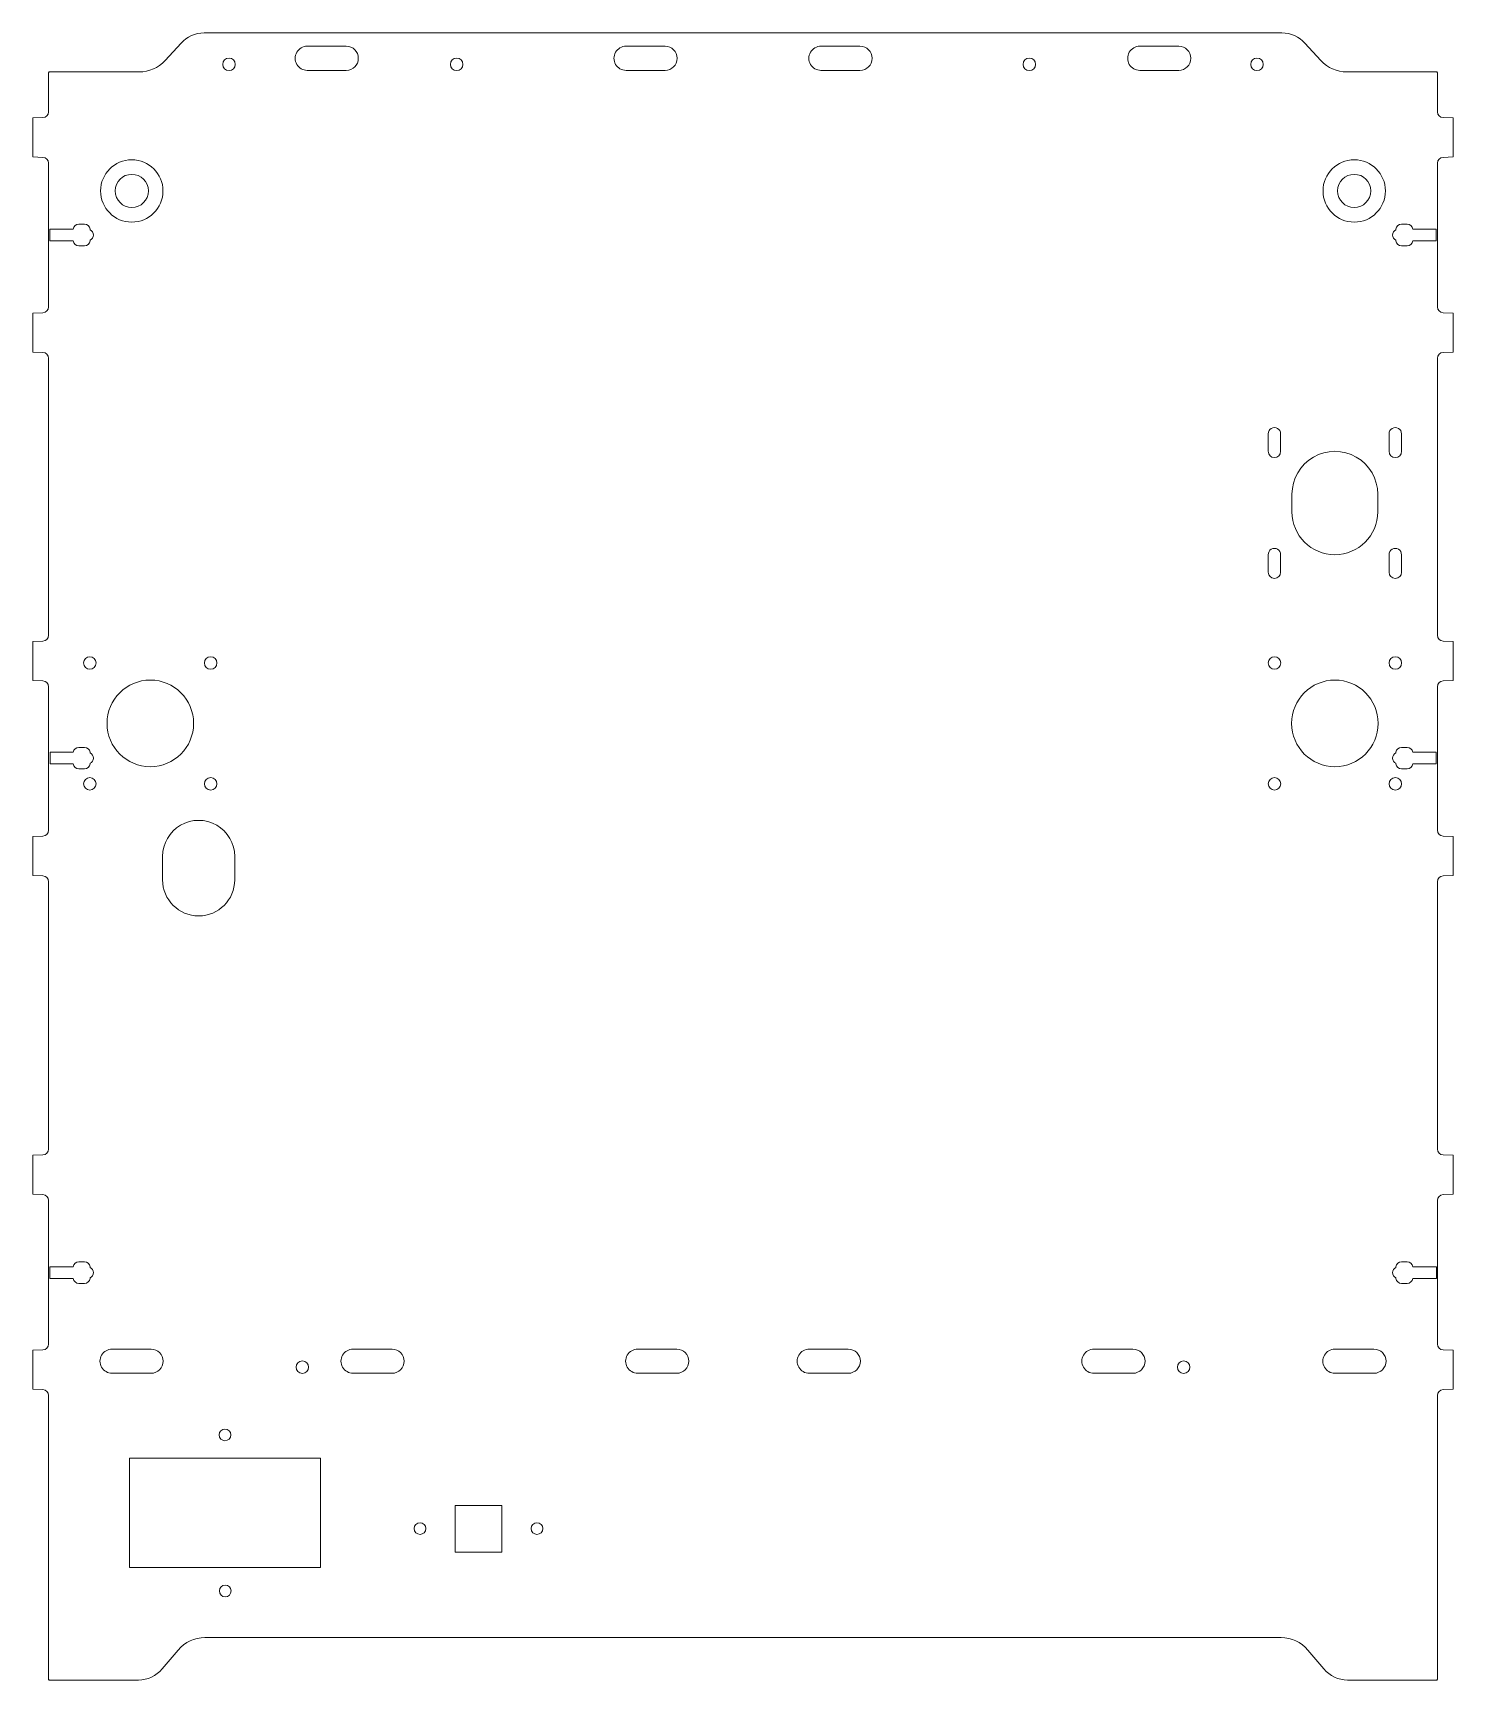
# Model space of a CAD drawing. Header units: millimetres. Extents: x -184 to 181, y -238 to 184.
import ezdxf

# ---------------------------------------------------------------- set-up
doc = ezdxf.new("R2010")
doc.units = ezdxf.units.MM
doc.header["$MEASUREMENT"] = 0
doc.layers.add('Capa 1', color=7, linetype='Continuous')

msp = doc.modelspace()

# ---------------------------------------------------------------- linework, layer by layer
at = {"layer": 'Capa 1', "color": 250, "lineweight": 20}
for centre in [(-134.376, -175.4083), (-84.355, -199.4129), (-54.3596, -199.4223), (-134.3012, -215.4083)]:
    msp.add_ellipse(centre, major_axis=(0, 1.5), ratio=1, dxfattribs=at)
at = {"layer": 'Capa 1', "lineweight": 15}
for points in [[(-139.7305, 183.9893), (-141.9751, 183.9893), (-144.1165, 183.0463), (-145.6319, 181.3905)], [(142.5799, 181.3905), (141.0645, 183.0463), (138.9231, 183.9893), (136.6785, 183.9893)], [(-149.7298, 176.913), (-149.7298, 176.913), (-145.6319, 181.3905), (-145.6319, 181.3905)], [(-103.2759, 180.5894), (-103.2759, 180.5894), (-113.2759, 180.5894), (-113.2759, 180.5894)], [(-21.5261, 180.5894), (-21.5261, 180.5894), (-31.5261, 180.5894), (-31.5261, 180.5894)], [(28.4739, 180.5894), (28.4739, 180.5894), (18.4739, 180.5894), (18.4739, 180.5894)], [(110.2239, 180.5894), (110.2239, 180.5894), (100.2239, 180.5894), (100.2239, 180.5894)], [(142.5799, 181.3905), (142.5799, 181.3905), (146.6778, 176.913), (146.6778, 176.913)], [(-179.4919, 173.9893), (-179.5796, 173.8373), (-179.6259, 173.6649), (-179.6259, 173.4894)], [(-179.6259, 173.4894), (-179.6259, 173.4894), (-179.6259, 163.7776), (-179.6259, 163.7776)], [(-179.4919, 173.9894), (-179.4919, 173.9894), (-156.369, 173.9894), (-156.369, 173.9894)], [(-156.369, 173.9894), (-153.8438, 173.9894), (-151.4347, 175.0502), (-149.7298, 176.913)], [(-113.2759, 174.3894), (-113.2759, 174.3894), (-103.2759, 174.3894), (-103.2759, 174.3894)], [(100.2239, 174.3894), (100.2239, 174.3894), (110.2239, 174.3894), (110.2239, 174.3894)], [(146.6778, 176.913), (148.3827, 175.0502), (150.7918, 173.9894), (153.317, 173.9894)], [(153.317, 173.9894), (153.317, 173.9894), (176.4399, 173.9894), (176.4399, 173.9894)], [(176.5739, 173.4894), (176.5739, 173.6649), (176.5276, 173.8373), (176.4399, 173.9893)], [(176.5739, 163.7776), (176.5739, 163.7776), (176.5739, 173.4894), (176.5739, 173.4894)], [(-183.6259, 162.1894), (-183.6259, 162.1894), (-181.0735, 162.2785), (-181.0735, 162.2785)], [(-183.6259, 162.1894), (-183.6259, 162.1894), (-183.6259, 152.1894), (-183.6259, 152.1894)], [(-181.0735, 162.2785), (-180.2659, 162.3067), (-179.6259, 162.9695), (-179.6259, 163.7776)], [(176.5739, 163.7776), (176.5739, 162.9695), (177.2139, 162.3067), (178.0215, 162.2785)], [(178.0215, 162.2785), (178.0215, 162.2785), (180.5739, 162.1894), (180.5739, 162.1894)], [(180.5739, 152.1894), (180.5739, 152.1894), (180.5739, 162.1894), (180.5739, 162.1894)], [(-181.0735, 152.1002), (-181.0735, 152.1002), (-183.6259, 152.1894), (-183.6259, 152.1894)], [(-179.6259, 150.6011), (-179.6259, 151.4092), (-180.2659, 152.072), (-181.0735, 152.1002)], [(178.0215, 152.1002), (177.2139, 152.072), (176.5739, 151.4092), (176.5739, 150.6011)], [(180.5739, 152.1894), (180.5739, 152.1894), (178.0215, 152.1002), (178.0215, 152.1002)], [(-179.6259, 150.6011), (-179.6259, 150.6011), (-179.6259, 133.6894), (-179.6259, 133.6894)], [(176.5739, 133.6894), (176.5739, 133.6894), (176.5739, 150.6011), (176.5739, 150.6011)], [(-173.3049, 133.6894), (-173.3049, 133.6894), (-179.2845, 133.6894), (-179.2845, 133.6894)], [(-171.8259, 134.9393), (-172.5578, 134.9393), (-173.1829, 134.4111), (-173.3049, 133.6894)], [(-171.8259, 134.9394), (-171.8259, 134.9394), (-170.4259, 134.9394), (-170.4259, 134.9394)], [(-168.9468, 133.6894), (-169.0688, 134.4111), (-169.6939, 134.9393), (-170.4259, 134.9393)], [(-168.9468, 133.6894), (-168.9468, 133.6894), (-168.9468, 133.5269), (-168.9468, 133.5269)], [(167.3739, 134.9393), (166.6419, 134.9393), (166.0168, 134.4111), (165.8948, 133.6894)], [(165.8948, 133.5269), (165.8948, 133.5269), (165.8948, 133.6894), (165.8948, 133.6894)], [(167.3739, 134.9394), (167.3739, 134.9394), (168.7739, 134.9394), (168.7739, 134.9394)], [(170.2529, 133.6894), (170.1309, 134.4111), (169.5058, 134.9393), (168.7739, 134.9393)], [(176.2257, 133.6894), (176.2257, 133.6894), (170.2529, 133.6894), (170.2529, 133.6894)], [(-179.6259, 130.6894), (-179.6259, 130.6894), (-179.6259, 113.7776), (-179.6259, 113.7776)], [(-179.2845, 130.6894), (-179.2845, 130.6894), (-173.3049, 130.6894), (-173.3049, 130.6894)], [(-173.3049, 130.6893), (-173.1829, 129.9676), (-172.5578, 129.4394), (-171.8259, 129.4394)], [(-170.4259, 129.4394), (-170.4259, 129.4394), (-171.8259, 129.4394), (-171.8259, 129.4394)], [(-170.4259, 129.4394), (-169.6939, 129.4394), (-169.0688, 129.9676), (-168.9468, 130.6893)], [(-168.9468, 130.8518), (-168.9468, 130.8518), (-168.9468, 130.6894), (-168.9468, 130.6894)], [(165.8948, 130.6894), (165.8948, 130.6894), (165.8948, 130.8518), (165.8948, 130.8518)], [(165.8948, 130.6893), (166.0168, 129.9676), (166.6419, 129.4394), (167.3739, 129.4394)], [(168.7739, 129.4394), (168.7739, 129.4394), (167.3739, 129.4394), (167.3739, 129.4394)], [(168.7739, 129.4394), (169.5058, 129.4394), (170.1309, 129.9676), (170.2529, 130.6893)], [(170.2529, 130.6894), (170.2529, 130.6894), (176.2258, 130.6894), (176.2258, 130.6894)], [(176.5739, 113.7776), (176.5739, 113.7776), (176.5739, 130.6894), (176.5739, 130.6894)], [(-183.6259, 112.1894), (-183.6259, 112.1894), (-181.0735, 112.2785), (-181.0735, 112.2785)], [(-183.6259, 112.1894), (-183.6259, 112.1894), (-183.6259, 102.1894), (-183.6259, 102.1894)], [(-181.0735, 112.2785), (-180.2659, 112.3067), (-179.6259, 112.9695), (-179.6259, 113.7776)], [(176.5739, 113.7776), (176.5739, 112.9695), (177.2139, 112.3067), (178.0215, 112.2785)], [(178.0215, 112.2785), (178.0215, 112.2785), (180.5739, 112.1894), (180.5739, 112.1894)], [(180.5739, 102.1894), (180.5739, 102.1894), (180.5739, 112.1894), (180.5739, 112.1894)], [(-181.0735, 102.1002), (-181.0735, 102.1002), (-183.6259, 102.1894), (-183.6259, 102.1894)], [(-179.6258, 100.6011), (-179.6258, 101.4092), (-180.2659, 102.072), (-181.0735, 102.1002)], [(178.0215, 102.1002), (177.2139, 102.072), (176.5738, 101.4092), (176.5738, 100.6011)], [(180.5739, 102.1894), (180.5739, 102.1894), (178.0215, 102.1002), (178.0215, 102.1002)], [(-179.6259, 100.6011), (-179.6259, 100.6011), (-179.6259, 29.5776), (-179.6259, 29.5776)], [(176.5739, 29.5776), (176.5739, 29.5776), (176.5739, 100.6011), (176.5739, 100.6011)], [(133.1585, 76.7394), (133.1585, 76.7394), (133.1585, 81.2394), (133.1585, 81.2394)], [(136.3585, 81.2394), (136.3585, 81.2394), (136.3585, 76.7394), (136.3585, 76.7394)], [(164.1585, 76.7394), (164.1585, 76.7394), (164.1585, 81.2394), (164.1585, 81.2394)], [(167.3585, 81.2394), (167.3585, 81.2394), (167.3585, 76.7394), (167.3585, 76.7394)], [(139.2585, 65.7394), (139.2585, 65.7394), (139.2585, 61.2394), (139.2585, 61.2394)], [(161.2585, 61.2394), (161.2585, 61.2394), (161.2585, 65.7394), (161.2585, 65.7394)], [(133.1585, 45.7394), (133.1585, 45.7394), (133.1585, 50.2394), (133.1585, 50.2394)], [(136.3585, 50.2394), (136.3585, 50.2394), (136.3585, 45.7394), (136.3585, 45.7394)], [(164.1585, 45.7394), (164.1585, 45.7394), (164.1585, 50.2394), (164.1585, 50.2394)], [(167.3585, 50.2394), (167.3585, 50.2394), (167.3585, 45.7394), (167.3585, 45.7394)], [(-181.0735, 28.0785), (-180.2659, 28.1067), (-179.6259, 28.7695), (-179.6259, 29.5776)], [(176.5739, 29.5776), (176.5739, 28.7695), (177.2139, 28.1067), (178.0215, 28.0785)], [(-183.6259, 27.9894), (-183.6259, 27.9894), (-181.0735, 28.0785), (-181.0735, 28.0785)], [(-183.6259, 27.9894), (-183.6259, 27.9894), (-183.6259, 17.9894), (-183.6259, 17.9894)], [(178.0215, 28.0785), (178.0215, 28.0785), (180.5739, 27.9894), (180.5739, 27.9894)], [(180.5739, 17.9894), (180.5739, 17.9894), (180.5739, 27.9894), (180.5739, 27.9894)], [(-181.0735, 17.9002), (-181.0735, 17.9002), (-183.6259, 17.9894), (-183.6259, 17.9894)], [(-179.6259, 16.4011), (-179.6259, 17.2092), (-180.2659, 17.872), (-181.0735, 17.9002)], [(178.0215, 17.9002), (177.2139, 17.872), (176.5739, 17.2092), (176.5739, 16.4011)], [(180.5739, 17.9894), (180.5739, 17.9894), (178.0215, 17.9002), (178.0215, 17.9002)], [(-179.6259, 16.4011), (-179.6259, 16.4011), (-179.6259, -0.4106), (-179.6259, -0.4106)], [(176.5739, -0.4106), (176.5739, -0.4106), (176.5739, 16.4011), (176.5739, 16.4011)], [(-171.8263, 0.8393), (-172.5582, 0.8393), (-173.1833, 0.3111), (-173.3053, -0.4106)], [(-171.8263, 0.8394), (-171.8263, 0.8394), (-170.4263, 0.8394), (-170.4263, 0.8394)], [(-168.9473, -0.4106), (-169.0693, 0.3111), (-169.6943, 0.8393), (-170.4263, 0.8393)], [(167.3743, 0.8393), (166.6423, 0.8393), (166.0173, 0.3111), (165.8953, -0.4106)], [(167.3743, 0.8394), (167.3743, 0.8394), (168.7743, 0.8394), (168.7743, 0.8394)], [(170.2533, -0.4106), (170.1313, 0.3111), (169.5062, 0.8393), (168.7743, 0.8393)], [(-179.6259, -3.4106), (-179.6259, -3.4106), (-179.6259, -20.4223), (-179.6259, -20.4223)], [(-173.3053, -0.4106), (-173.3053, -0.4106), (-179.2112, -0.4106), (-179.2112, -0.4106)], [(-179.1979, -3.4106), (-179.1979, -3.4106), (-173.3053, -3.4106), (-173.3053, -3.4106)], [(-173.3053, -3.4107), (-173.1833, -4.1324), (-172.5582, -4.6606), (-171.8263, -4.6606)], [(-170.4263, -4.6606), (-169.6943, -4.6606), (-169.0693, -4.1324), (-168.9473, -3.4107)], [(-168.9473, -0.4106), (-168.9473, -0.4106), (-168.9473, -0.5731), (-168.9473, -0.5731)], [(-168.9473, -3.2482), (-168.9473, -3.2482), (-168.9473, -3.4106), (-168.9473, -3.4106)], [(165.8953, -0.5731), (165.8953, -0.5731), (165.8953, -0.4106), (165.8953, -0.4106)], [(165.8953, -3.4106), (165.8953, -3.4106), (165.8953, -3.2482), (165.8953, -3.2482)], [(165.8953, -3.4107), (166.0173, -4.1324), (166.6423, -4.6606), (167.3743, -4.6606)], [(168.7743, -4.6606), (169.5062, -4.6606), (170.1313, -4.1324), (170.2533, -3.4107)], [(176.2382, -0.4106), (176.2382, -0.4106), (170.2533, -0.4106), (170.2533, -0.4106)], [(170.2533, -3.4106), (170.2533, -3.4106), (176.2515, -3.4106), (176.2515, -3.4106)], [(176.5739, -20.4223), (176.5739, -20.4223), (176.5739, -3.4106), (176.5739, -3.4106)], [(-170.4263, -4.6606), (-170.4263, -4.6606), (-171.8263, -4.6606), (-171.8263, -4.6606)], [(168.7743, -4.6606), (168.7743, -4.6606), (167.3743, -4.6606), (167.3743, -4.6606)], [(-181.0735, -21.9214), (-180.2659, -21.8932), (-179.6259, -21.2304), (-179.6259, -20.4223)], [(176.5739, -20.4223), (176.5739, -21.2304), (177.2139, -21.8932), (178.0215, -21.9214)], [(-183.6259, -22.0106), (-183.6259, -22.0106), (-181.0735, -21.9214), (-181.0735, -21.9214)], [(-183.6259, -22.0106), (-183.6259, -22.0106), (-183.6259, -32.0106), (-183.6259, -32.0106)], [(178.0215, -21.9214), (178.0215, -21.9214), (180.5739, -22.0106), (180.5739, -22.0106)], [(180.5739, -32.0106), (180.5739, -32.0106), (180.5739, -22.0106), (180.5739, -22.0106)], [(-150.3759, -33.1106), (-150.3759, -33.1106), (-150.3759, -27.1106), (-150.3759, -27.1106)], [(-131.8759, -27.1106), (-131.8759, -27.1106), (-131.8759, -33.1106), (-131.8759, -33.1106)], [(-181.0735, -32.0997), (-181.0735, -32.0997), (-183.6259, -32.0106), (-183.6259, -32.0106)], [(-179.6258, -33.5988), (-179.6258, -32.7907), (-180.2659, -32.1279), (-181.0735, -32.0997)], [(-179.6259, -33.5988), (-179.6259, -33.5988), (-179.6259, -102.1223), (-179.6259, -102.1223)], [(178.0215, -32.0997), (177.2139, -32.1279), (176.5739, -32.7907), (176.5739, -33.5988)], [(176.5739, -102.1223), (176.5739, -102.1223), (176.5739, -33.5988), (176.5739, -33.5988)], [(180.5739, -32.0106), (180.5739, -32.0106), (178.0215, -32.0997), (178.0215, -32.0997)], [(-183.6259, -103.7106), (-183.6259, -103.7106), (-181.0735, -103.6214), (-181.0735, -103.6214)], [(-183.6259, -103.7106), (-183.6259, -103.7106), (-183.6259, -113.7106), (-183.6259, -113.7106)], [(-181.0735, -103.6214), (-180.2659, -103.5932), (-179.6259, -102.9304), (-179.6259, -102.1223)], [(176.5738, -102.1223), (176.5738, -102.9304), (177.2139, -103.5932), (178.0215, -103.6214)], [(178.0215, -103.6214), (178.0215, -103.6214), (180.5739, -103.7106), (180.5739, -103.7106)], [(180.5739, -113.7106), (180.5739, -113.7106), (180.5739, -103.7106), (180.5739, -103.7106)], [(-181.0735, -113.7997), (-181.0735, -113.7997), (-183.6259, -113.7106), (-183.6259, -113.7106)], [(-179.6258, -115.2988), (-179.6258, -114.4907), (-180.2659, -113.8279), (-181.0735, -113.7997)], [(178.0215, -113.7997), (177.2139, -113.8279), (176.5738, -114.4907), (176.5738, -115.2988)], [(180.5739, -113.7106), (180.5739, -113.7106), (178.0215, -113.7997), (178.0215, -113.7997)], [(-179.6259, -115.2988), (-179.6259, -115.2988), (-179.6259, -132.3106), (-179.6259, -132.3106)], [(176.5739, -132.3106), (176.5739, -132.3106), (176.5739, -115.2988), (176.5739, -115.2988)], [(-173.3049, -132.3106), (-173.3049, -132.3106), (-179.2903, -132.3106), (-179.2903, -132.3106)], [(-171.8259, -131.0606), (-172.5578, -131.0606), (-173.1829, -131.5888), (-173.3049, -132.3105)], [(-171.8259, -131.0606), (-171.8259, -131.0606), (-170.4259, -131.0606), (-170.4259, -131.0606)], [(-168.9468, -132.3105), (-169.0688, -131.5888), (-169.6939, -131.0606), (-170.4259, -131.0606)], [(-168.9468, -132.3106), (-168.9468, -132.3106), (-168.9468, -132.473), (-168.9468, -132.473)], [(167.3739, -131.0606), (166.6419, -131.0606), (166.0168, -131.5888), (165.8948, -132.3105)], [(165.8948, -132.473), (165.8948, -132.473), (165.8948, -132.3106), (165.8948, -132.3106)], [(167.3739, -131.0606), (167.3739, -131.0606), (168.7739, -131.0606), (168.7739, -131.0606)], [(170.2529, -132.3105), (170.1309, -131.5888), (169.5058, -131.0606), (168.7739, -131.0606)], [(176.3569, -132.3106), (176.3569, -132.3106), (170.2529, -132.3106), (170.2529, -132.3106)], [(-179.6259, -135.3106), (-179.6259, -135.3106), (-179.6259, -152.1223), (-179.6259, -152.1223)], [(-179.277, -135.3106), (-179.277, -135.3106), (-173.3049, -135.3106), (-173.3049, -135.3106)], [(-173.3049, -135.3106), (-173.1829, -136.0323), (-172.5578, -136.5605), (-171.8259, -136.5605)], [(-170.4259, -136.5606), (-170.4259, -136.5606), (-171.8259, -136.5606), (-171.8259, -136.5606)], [(-170.4259, -136.5605), (-169.6939, -136.5605), (-169.0688, -136.0323), (-168.9468, -135.3106)], [(-168.9468, -135.1481), (-168.9468, -135.1481), (-168.9468, -135.3106), (-168.9468, -135.3106)], [(165.8948, -135.3106), (165.8948, -135.3106), (165.8948, -135.1481), (165.8948, -135.1481)], [(165.8948, -135.3106), (166.0168, -136.0323), (166.6419, -136.5605), (167.3739, -136.5605)], [(168.7739, -136.5606), (168.7739, -136.5606), (167.3739, -136.5606), (167.3739, -136.5606)], [(168.7739, -136.5605), (169.5058, -136.5605), (170.1309, -136.0323), (170.2529, -135.3106)], [(170.2529, -135.3107), (170.2529, -135.3107), (176.3434, -135.3107), (176.3434, -135.3107)], [(176.5739, -152.1223), (176.5739, -152.1223), (176.5739, -135.3106), (176.5739, -135.3106)], [(-183.6259, -153.7106), (-183.6259, -153.7106), (-181.0735, -153.6214), (-181.0735, -153.6214)], [(-183.6259, -153.7106), (-183.6259, -153.7106), (-183.6259, -163.7106), (-183.6259, -163.7106)], [(-181.0735, -153.6214), (-180.2659, -153.5932), (-179.6259, -152.9304), (-179.6259, -152.1223)], [(-153.3259, -153.4106), (-153.3259, -153.4106), (-163.3259, -153.4106), (-163.3259, -153.4106)], [(-91.5259, -153.4106), (-91.5259, -153.4106), (-101.5259, -153.4106), (-101.5259, -153.4106)], [(-18.5261, -153.4106), (-18.5261, -153.4106), (-28.5261, -153.4106), (-28.5261, -153.4106)], [(25.4739, -153.4106), (25.4739, -153.4106), (15.4739, -153.4106), (15.4739, -153.4106)], [(98.4739, -153.4106), (98.4739, -153.4106), (88.4739, -153.4106), (88.4739, -153.4106)], [(160.2739, -153.4106), (160.2739, -153.4106), (150.2739, -153.4106), (150.2739, -153.4106)], [(176.5739, -152.1223), (176.5739, -152.9304), (177.2139, -153.5932), (178.0215, -153.6214)], [(178.0215, -153.6214), (178.0215, -153.6214), (180.5739, -153.7106), (180.5739, -153.7106)], [(180.5739, -163.7106), (180.5739, -163.7106), (180.5739, -153.7106), (180.5739, -153.7106)], [(-163.3259, -159.6106), (-163.3259, -159.6106), (-153.3259, -159.6106), (-153.3259, -159.6106)], [(-101.5259, -159.6106), (-101.5259, -159.6106), (-91.5259, -159.6106), (-91.5259, -159.6106)], [(88.4739, -159.6106), (88.4739, -159.6106), (98.4739, -159.6106), (98.4739, -159.6106)], [(150.2739, -159.6106), (150.2739, -159.6106), (160.2739, -159.6106), (160.2739, -159.6106)], [(-181.0735, -163.7997), (-181.0735, -163.7997), (-183.6259, -163.7106), (-183.6259, -163.7106)], [(-179.6259, -165.2988), (-179.6259, -164.4907), (-180.2659, -163.8279), (-181.0735, -163.7997)], [(178.0215, -163.7997), (177.2139, -163.8279), (176.5739, -164.4907), (176.5739, -165.2988)], [(180.5739, -163.7106), (180.5739, -163.7106), (178.0215, -163.7997), (178.0215, -163.7997)], [(-179.6259, -165.2988), (-179.6259, -165.2988), (-179.6259, -238.2123), (-179.6259, -238.2123)], [(176.5739, -237.7531), (176.5739, -237.7531), (176.5739, -165.2988), (176.5739, -165.2988)], [(-139.51, -227.3458), (-142.1703, -227.3458), (-144.6944, -228.5228), (-146.4044, -230.5608)], [(143.3524, -230.5608), (141.6424, -228.5228), (139.1183, -227.3458), (136.458, -227.3458)], [(-146.4044, -230.5608), (-146.4044, -230.5608), (-150.4611, -235.3954), (-150.4611, -235.3954)], [(147.4091, -235.3954), (147.4091, -235.3954), (143.3524, -230.5608), (143.3524, -230.5608)], [(-156.5895, -238.253), (-154.2247, -238.253), (-151.9811, -237.2068), (-150.4611, -235.3954)], [(147.4091, -235.3954), (148.9291, -237.2068), (151.1727, -238.253), (153.5375, -238.253)], [(-179.6259, -237.7531), (-179.6259, -237.9286), (-179.5796, -238.101), (-179.4919, -238.253)], [(-156.5895, -238.2531), (-156.5895, -238.2531), (-179.4919, -238.2531), (-179.4919, -238.2531)], [(176.4399, -238.2531), (176.4399, -238.2531), (153.5375, -238.2531), (153.5375, -238.2531)], [(176.4399, -238.253), (176.5276, -238.101), (176.5738, -237.9286), (176.5738, -237.7531)]]:
    msp.add_open_spline(points, degree=3, dxfattribs=at)
at = {"layer": 'Capa 1', "color": 250, "lineweight": 20}
for points in [[(-139.7305, 183.9893), (-139.7305, 183.9893), (136.6785, 183.9893), (136.6785, 183.9893)], [(-31.5261, 174.3894), (-31.5261, 174.3894), (-21.5261, 174.3894), (-21.5261, 174.3894)], [(18.4739, 174.3894), (18.4739, 174.3894), (28.4739, 174.3894), (28.4739, 174.3894)], [(-179.6259, 133.6894), (-179.6259, 133.6894), (-179.6259, 130.6894), (-179.6259, 130.6894)], [(-179.2845, 133.6894), (-179.2845, 133.6894), (-179.2845, 130.6894), (-179.2845, 130.6894)], [(176.2257, 133.6894), (176.2257, 133.6894), (176.2258, 130.6894), (176.2258, 130.6894)], [(176.5739, 133.6894), (176.5739, 133.6894), (176.5739, 130.6894), (176.5739, 130.6894)], [(-179.6259, -0.4106), (-179.6259, -0.4106), (-179.6259, -3.537), (-179.6259, -3.537)], [(-179.2112, -0.4106), (-179.2112, -0.4106), (-179.1979, -3.4106), (-179.1979, -3.4106)], [(176.2382, -0.4106), (176.2382, -0.4106), (176.2515, -3.4106), (176.2515, -3.4106)], [(176.5739, -0.4106), (176.5739, -0.4106), (176.5739, -3.4106), (176.5739, -3.4106)], [(-179.6259, -132.3106), (-179.6259, -132.3106), (-179.6259, -135.3106), (-179.6259, -135.3106)], [(-179.2903, -132.3106), (-179.2903, -132.3106), (-179.277, -135.3106), (-179.277, -135.3106)], [(176.3569, -132.3106), (176.3569, -132.3106), (176.3434, -135.3107), (176.3434, -135.3107)], [(176.5739, -132.3106), (176.5739, -132.3106), (176.5739, -135.3106), (176.5739, -135.3106)], [(-28.5261, -159.6105), (-28.5261, -159.6105), (-18.5261, -159.6105), (-18.5261, -159.6105)], [(15.4739, -159.6105), (15.4739, -159.6105), (25.4739, -159.6105), (25.4739, -159.6105)], [(-139.51, -227.3458), (-139.51, -227.3458), (136.458, -227.3458), (136.458, -227.3458)]]:
    msp.add_open_spline(points, degree=3, dxfattribs=at)
at = {"layer": 'Capa 1', "lineweight": 15}
for points, knots in [([(-131.7259, 175.9394), (-131.7259, 176.823), (-132.4422, 177.5393), (-133.3258, 177.5393), (-133.3258, 177.5393), (-134.2095, 177.5394), (-134.9258, 176.823), (-134.9258, 175.9394), (-134.9258, 175.9394), (-134.9259, 175.0557), (-134.2095, 174.3394), (-133.3259, 174.3394), (-133.3259, 174.3394), (-132.4422, 174.3393), (-131.7259, 175.0557), (-131.7259, 175.9393)], [0, 0, 0, 0, 0.2, 0.2, 0.2, 0.2, 0.4, 0.4, 0.4, 0.4, 0.6, 0.6, 0.6, 0.6, 1, 1, 1, 1]), ([(-113.2759, 180.5893), (-114.3834, 180.5893), (-115.4068, 179.9985), (-115.9605, 179.0393), (-115.9605, 179.0393), (-116.5143, 178.0802), (-116.5143, 176.8985), (-115.9605, 175.9394), (-115.9605, 175.9394), (-115.4068, 174.9802), (-114.3834, 174.3894), (-113.2759, 174.3894)], [0, 0, 0, 0, 0.25, 0.25, 0.25, 0.25, 0.5, 0.5, 0.5, 0.5, 1, 1, 1, 1]), ([(-103.2759, 174.3894), (-101.5638, 174.3894), (-100.1759, 175.7773), (-100.1759, 177.4893), (-100.1759, 177.4893), (-100.1758, 179.2014), (-101.5638, 180.5893), (-103.2758, 180.5893)], [0, 0, 0, 0, 0.33333333, 0.33333333, 0.33333333, 0.33333333, 1, 1, 1, 1]), ([(-73.3649, 175.9394), (-73.3649, 176.823), (-74.0812, 177.5393), (-74.9649, 177.5393), (-74.9649, 177.5393), (-75.8485, 177.5394), (-76.5649, 176.823), (-76.5649, 175.9394), (-76.5649, 175.9394), (-76.5649, 175.0557), (-75.8485, 174.3394), (-74.9649, 174.3394), (-74.9649, 174.3394), (-74.0812, 174.3393), (-73.3649, 175.0557), (-73.3649, 175.9393)], [0, 0, 0, 0, 0.2, 0.2, 0.2, 0.2, 0.4, 0.4, 0.4, 0.4, 0.6, 0.6, 0.6, 0.6, 1, 1, 1, 1]), ([(-31.5261, 180.5893), (-32.6336, 180.5893), (-33.657, 179.9985), (-34.2107, 179.0393), (-34.2107, 179.0393), (-34.7645, 178.0802), (-34.7645, 176.8985), (-34.2107, 175.9394), (-34.2107, 175.9394), (-33.657, 174.9802), (-32.6336, 174.3894), (-31.5261, 174.3894)], [0, 0, 0, 0, 0.25, 0.25, 0.25, 0.25, 0.5, 0.5, 0.5, 0.5, 1, 1, 1, 1]), ([(-21.5261, 174.3894), (-19.814, 174.3894), (-18.4261, 175.7773), (-18.4261, 177.4893), (-18.4261, 177.4893), (-18.426, 179.2014), (-19.814, 180.5893), (-21.526, 180.5893)], [0, 0, 0, 0, 0.33333333, 0.33333333, 0.33333333, 0.33333333, 1, 1, 1, 1]), ([(18.4739, 180.5893), (17.3663, 180.5893), (16.3429, 179.9985), (15.7892, 179.0393), (15.7892, 179.0393), (15.2354, 178.0802), (15.2354, 176.8985), (15.7892, 175.9394), (15.7892, 175.9394), (16.3429, 174.9802), (17.3663, 174.3894), (18.4739, 174.3894)], [0, 0, 0, 0, 0.25, 0.25, 0.25, 0.25, 0.5, 0.5, 0.5, 0.5, 1, 1, 1, 1]), ([(28.4739, 174.3894), (30.1859, 174.3894), (31.5738, 175.7773), (31.5738, 177.4893), (31.5738, 177.4893), (31.5739, 179.2014), (30.1859, 180.5893), (28.4739, 180.5893)], [0, 0, 0, 0, 0.33333333, 0.33333333, 0.33333333, 0.33333333, 1, 1, 1, 1]), ([(73.5129, 175.9394), (73.5129, 176.823), (72.7965, 177.5393), (71.9129, 177.5393), (71.9129, 177.5393), (71.0292, 177.5394), (70.3129, 176.823), (70.3129, 175.9394), (70.3129, 175.9394), (70.3129, 175.0557), (71.0292, 174.3394), (71.9129, 174.3394), (71.9129, 174.3394), (72.7965, 174.3393), (73.5129, 175.0557), (73.5129, 175.9393)], [0, 0, 0, 0, 0.2, 0.2, 0.2, 0.2, 0.4, 0.4, 0.4, 0.4, 0.6, 0.6, 0.6, 0.6, 1, 1, 1, 1]), ([(100.2239, 180.5893), (99.1163, 180.5893), (98.0929, 179.9985), (97.5392, 179.0393), (97.5392, 179.0393), (96.9854, 178.0802), (96.9854, 176.8985), (97.5392, 175.9394), (97.5392, 175.9394), (98.0929, 174.9802), (99.1163, 174.3894), (100.2239, 174.3894)], [0, 0, 0, 0, 0.25, 0.25, 0.25, 0.25, 0.5, 0.5, 0.5, 0.5, 1, 1, 1, 1]), ([(110.2239, 174.3894), (111.9359, 174.3894), (113.3238, 175.7773), (113.3238, 177.4893), (113.3238, 177.4893), (113.3239, 179.2014), (111.9359, 180.5893), (110.2239, 180.5893)], [0, 0, 0, 0, 0.33333333, 0.33333333, 0.33333333, 0.33333333, 1, 1, 1, 1]), ([(131.8739, 175.9394), (131.8739, 176.823), (131.1575, 177.5393), (130.2739, 177.5393), (130.2739, 177.5393), (129.3902, 177.5394), (128.6739, 176.823), (128.6739, 175.9394), (128.6739, 175.9394), (128.6738, 175.0557), (129.3902, 174.3394), (130.2738, 174.3394), (130.2738, 174.3394), (131.1575, 174.3393), (131.8738, 175.0557), (131.8738, 175.9393)], [0, 0, 0, 0, 0.2, 0.2, 0.2, 0.2, 0.4, 0.4, 0.4, 0.4, 0.6, 0.6, 0.6, 0.6, 1, 1, 1, 1]), ([(-150.2758, 143.4894), (-150.2758, 147.9076), (-153.8576, 151.4893), (-158.2758, 151.4893), (-158.2758, 151.4893), (-162.6941, 151.4894), (-166.2758, 147.9076), (-166.2758, 143.4894), (-166.2758, 143.4894), (-166.2759, 139.0711), (-162.6942, 135.4894), (-158.2759, 135.4894), (-158.2759, 135.4894), (-153.8576, 135.4893), (-150.2759, 139.071), (-150.2759, 143.4893)], [0, 0, 0, 0, 0.2, 0.2, 0.2, 0.2, 0.4, 0.4, 0.4, 0.4, 0.6, 0.6, 0.6, 0.6, 1, 1, 1, 1]), ([(163.2239, 143.4894), (163.2239, 147.9076), (159.6421, 151.4893), (155.2239, 151.4893), (155.2239, 151.4893), (150.8056, 151.4894), (147.2239, 147.9076), (147.2239, 143.4894), (147.2239, 143.4894), (147.2238, 139.0711), (150.8055, 135.4894), (155.2238, 135.4894), (155.2238, 135.4894), (159.6421, 135.4893), (163.2238, 139.071), (163.2238, 143.4893)], [0, 0, 0, 0, 0.2, 0.2, 0.2, 0.2, 0.4, 0.4, 0.4, 0.4, 0.6, 0.6, 0.6, 0.6, 1, 1, 1, 1]), ([(-168.9468, 130.8518), (-168.4432, 131.1075), (-168.1259, 131.6245), (-168.1259, 132.1893), (-168.1259, 132.1893), (-168.1258, 132.7542), (-168.4432, 133.2712), (-168.9468, 133.5269)], [0, 0, 0, 0, 0.33333333, 0.33333333, 0.33333333, 0.33333333, 1, 1, 1, 1]), ([(165.8948, 133.5269), (165.3912, 133.2712), (165.0739, 132.7542), (165.0739, 132.1894), (165.0739, 132.1894), (165.0739, 131.6245), (165.3912, 131.1075), (165.8948, 130.8518)], [0, 0, 0, 0, 0.33333333, 0.33333333, 0.33333333, 0.33333333, 1, 1, 1, 1]), ([(136.3585, 81.2394), (136.3585, 81.811), (136.0535, 82.3392), (135.5585, 82.625), (135.5585, 82.625), (135.0635, 82.9108), (134.4535, 82.9108), (133.9585, 82.625), (133.9585, 82.625), (133.4635, 82.3392), (133.1585, 81.811), (133.1585, 81.2394)], [0, 0, 0, 0, 0.25, 0.25, 0.25, 0.25, 0.5, 0.5, 0.5, 0.5, 1, 1, 1, 1]), ([(167.3585, 81.2394), (167.3585, 81.811), (167.0535, 82.3392), (166.5585, 82.625), (166.5585, 82.625), (166.0635, 82.9108), (165.4535, 82.9108), (164.9585, 82.625), (164.9585, 82.625), (164.4635, 82.3392), (164.1585, 81.811), (164.1585, 81.2394)], [0, 0, 0, 0, 0.25, 0.25, 0.25, 0.25, 0.5, 0.5, 0.5, 0.5, 1, 1, 1, 1]), ([(133.1585, 76.7394), (133.1585, 75.8557), (133.8748, 75.1394), (134.7585, 75.1394), (134.7585, 75.1394), (135.6421, 75.1393), (136.3585, 75.8557), (136.3585, 76.7393)], [0, 0, 0, 0, 0.33333333, 0.33333333, 0.33333333, 0.33333333, 1, 1, 1, 1]), ([(161.2585, 65.7394), (161.2585, 69.6693), (159.1619, 73.3007), (155.7585, 75.2656), (155.7585, 75.2656), (152.3551, 77.2306), (148.1619, 77.2306), (144.7585, 75.2656), (144.7585, 75.2656), (141.3551, 73.3007), (139.2585, 69.6693), (139.2585, 65.7394)], [0, 0, 0, 0, 0.25, 0.25, 0.25, 0.25, 0.5, 0.5, 0.5, 0.5, 1, 1, 1, 1]), ([(164.1585, 76.7394), (164.1585, 75.8557), (164.8748, 75.1394), (165.7585, 75.1394), (165.7585, 75.1394), (166.6421, 75.1393), (167.3585, 75.8557), (167.3585, 76.7393)], [0, 0, 0, 0, 0.33333333, 0.33333333, 0.33333333, 0.33333333, 1, 1, 1, 1]), ([(139.2585, 61.2394), (139.2585, 55.1642), (144.1833, 50.2394), (150.2585, 50.2394), (150.2585, 50.2394), (156.3336, 50.2393), (161.2585, 55.1642), (161.2585, 61.2393)], [0, 0, 0, 0, 0.33333333, 0.33333333, 0.33333333, 0.33333333, 1, 1, 1, 1]), ([(136.3585, 50.2394), (136.3585, 50.811), (136.0535, 51.3392), (135.5585, 51.625), (135.5585, 51.625), (135.0635, 51.9108), (134.4535, 51.9108), (133.9585, 51.625), (133.9585, 51.625), (133.4635, 51.3392), (133.1585, 50.811), (133.1585, 50.2394)], [0, 0, 0, 0, 0.25, 0.25, 0.25, 0.25, 0.5, 0.5, 0.5, 0.5, 1, 1, 1, 1]), ([(167.3585, 50.2394), (167.3585, 50.811), (167.0535, 51.3392), (166.5585, 51.625), (166.5585, 51.625), (166.0635, 51.9108), (165.4535, 51.9108), (164.9585, 51.625), (164.9585, 51.625), (164.4635, 51.3392), (164.1585, 50.811), (164.1585, 50.2394)], [0, 0, 0, 0, 0.25, 0.25, 0.25, 0.25, 0.5, 0.5, 0.5, 0.5, 1, 1, 1, 1]), ([(133.1585, 45.7394), (133.1585, 44.8557), (133.8748, 44.1394), (134.7585, 44.1394), (134.7585, 44.1394), (135.6421, 44.1393), (136.3585, 44.8557), (136.3585, 45.7393)], [0, 0, 0, 0, 0.33333333, 0.33333333, 0.33333333, 0.33333333, 1, 1, 1, 1]), ([(164.1585, 45.7394), (164.1585, 44.8557), (164.8748, 44.1394), (165.7585, 44.1394), (165.7585, 44.1394), (166.6421, 44.1393), (167.3585, 44.8557), (167.3585, 45.7393)], [0, 0, 0, 0, 0.33333333, 0.33333333, 0.33333333, 0.33333333, 1, 1, 1, 1]), ([(-167.4259, 22.4894), (-167.4259, 23.373), (-168.1422, 24.0893), (-169.0258, 24.0893), (-169.0258, 24.0893), (-169.9095, 24.0894), (-170.6258, 23.373), (-170.6258, 22.4894), (-170.6258, 22.4894), (-170.6259, 21.6057), (-169.9095, 20.8894), (-169.0259, 20.8894), (-169.0259, 20.8894), (-168.1422, 20.8893), (-167.4259, 21.6057), (-167.4259, 22.4893)], [0, 0, 0, 0, 0.2, 0.2, 0.2, 0.2, 0.4, 0.4, 0.4, 0.4, 0.6, 0.6, 0.6, 0.6, 1, 1, 1, 1]), ([(-136.4259, 22.4894), (-136.4259, 23.373), (-137.1422, 24.0893), (-138.0258, 24.0893), (-138.0258, 24.0893), (-138.9095, 24.0894), (-139.6258, 23.373), (-139.6258, 22.4894), (-139.6258, 22.4894), (-139.6259, 21.6057), (-138.9095, 20.8894), (-138.0259, 20.8894), (-138.0259, 20.8894), (-137.1422, 20.8893), (-136.4259, 21.6057), (-136.4259, 22.4893)], [0, 0, 0, 0, 0.2, 0.2, 0.2, 0.2, 0.4, 0.4, 0.4, 0.4, 0.6, 0.6, 0.6, 0.6, 1, 1, 1, 1]), ([(136.3704, 22.4894), (136.3704, 23.373), (135.654, 24.0893), (134.7704, 24.0893), (134.7704, 24.0893), (133.8867, 24.0894), (133.1704, 23.373), (133.1704, 22.4894), (133.1704, 22.4894), (133.1704, 21.6057), (133.8867, 20.8894), (134.7704, 20.8894), (134.7704, 20.8894), (135.654, 20.8893), (136.3704, 21.6057), (136.3704, 22.4893)], [0, 0, 0, 0, 0.2, 0.2, 0.2, 0.2, 0.4, 0.4, 0.4, 0.4, 0.6, 0.6, 0.6, 0.6, 1, 1, 1, 1]), ([(167.3704, 22.4894), (167.3704, 23.373), (166.654, 24.0893), (165.7704, 24.0893), (165.7704, 24.0893), (164.8867, 24.0894), (164.1704, 23.373), (164.1704, 22.4894), (164.1704, 22.4894), (164.1704, 21.6057), (164.8867, 20.8894), (165.7704, 20.8894), (165.7704, 20.8894), (166.654, 20.8893), (167.3704, 21.6057), (167.3704, 22.4893)], [0, 0, 0, 0, 0.2, 0.2, 0.2, 0.2, 0.4, 0.4, 0.4, 0.4, 0.6, 0.6, 0.6, 0.6, 1, 1, 1, 1]), ([(-142.4259, 6.9894), (-142.4259, 13.1197), (-147.3955, 18.0893), (-153.5258, 18.0893), (-153.5258, 18.0893), (-159.6562, 18.0894), (-164.6258, 13.1197), (-164.6258, 6.9894), (-164.6258, 6.9894), (-164.6259, 0.859), (-159.6562, -4.1106), (-153.5259, -4.1106), (-153.5259, -4.1106), (-147.3955, -4.1107), (-142.4259, 0.8589), (-142.4259, 6.9893)], [0, 0, 0, 0, 0.2, 0.2, 0.2, 0.2, 0.4, 0.4, 0.4, 0.4, 0.6, 0.6, 0.6, 0.6, 1, 1, 1, 1]), ([(161.3704, 6.9894), (161.3704, 13.1197), (156.4008, 18.0893), (150.2704, 18.0893), (150.2704, 18.0893), (144.14, 18.0894), (139.1704, 13.1197), (139.1704, 6.9894), (139.1704, 6.9894), (139.1704, 0.859), (144.14, -4.1106), (150.2703, -4.1106), (150.2703, -4.1106), (156.4007, -4.1107), (161.3703, 0.8589), (161.3704, 6.9893)], [0, 0, 0, 0, 0.2, 0.2, 0.2, 0.2, 0.4, 0.4, 0.4, 0.4, 0.6, 0.6, 0.6, 0.6, 1, 1, 1, 1]), ([(-168.9473, -3.2482), (-168.4436, -2.9925), (-168.1263, -2.4755), (-168.1263, -1.9107), (-168.1263, -1.9107), (-168.1263, -1.3458), (-168.4436, -0.8288), (-168.9473, -0.5731)], [0, 0, 0, 0, 0.33333333, 0.33333333, 0.33333333, 0.33333333, 1, 1, 1, 1]), ([(165.8953, -0.5731), (165.3916, -0.8288), (165.0743, -1.3458), (165.0743, -1.9106), (165.0743, -1.9106), (165.0743, -2.4755), (165.3916, -2.9925), (165.8953, -3.2482)], [0, 0, 0, 0, 0.33333333, 0.33333333, 0.33333333, 0.33333333, 1, 1, 1, 1]), ([(-167.4259, -8.5106), (-167.4259, -7.627), (-168.1422, -6.9107), (-169.0258, -6.9107), (-169.0258, -6.9107), (-169.9095, -6.9106), (-170.6258, -7.627), (-170.6258, -8.5106), (-170.6258, -8.5106), (-170.6259, -9.3943), (-169.9095, -10.1105), (-169.0259, -10.1105), (-169.0259, -10.1105), (-168.1422, -10.1106), (-167.4259, -9.3943), (-167.4259, -8.5107)], [0, 0, 0, 0, 0.2, 0.2, 0.2, 0.2, 0.4, 0.4, 0.4, 0.4, 0.6, 0.6, 0.6, 0.6, 1, 1, 1, 1]), ([(-136.4259, -8.5106), (-136.4259, -7.627), (-137.1422, -6.9107), (-138.0258, -6.9107), (-138.0258, -6.9107), (-138.9095, -6.9106), (-139.6258, -7.627), (-139.6258, -8.5106), (-139.6258, -8.5106), (-139.6259, -9.3943), (-138.9095, -10.1105), (-138.0259, -10.1105), (-138.0259, -10.1105), (-137.1422, -10.1106), (-136.4259, -9.3943), (-136.4259, -8.5107)], [0, 0, 0, 0, 0.2, 0.2, 0.2, 0.2, 0.4, 0.4, 0.4, 0.4, 0.6, 0.6, 0.6, 0.6, 1, 1, 1, 1]), ([(136.3704, -8.5106), (136.3704, -7.627), (135.654, -6.9107), (134.7704, -6.9107), (134.7704, -6.9107), (133.8867, -6.9106), (133.1704, -7.627), (133.1704, -8.5106), (133.1704, -8.5106), (133.1704, -9.3943), (133.8867, -10.1105), (134.7704, -10.1105), (134.7704, -10.1105), (135.654, -10.1106), (136.3704, -9.3943), (136.3704, -8.5107)], [0, 0, 0, 0, 0.2, 0.2, 0.2, 0.2, 0.4, 0.4, 0.4, 0.4, 0.6, 0.6, 0.6, 0.6, 1, 1, 1, 1]), ([(167.3704, -8.5106), (167.3704, -7.627), (166.654, -6.9107), (165.7704, -6.9107), (165.7704, -6.9107), (164.8867, -6.9106), (164.1704, -7.627), (164.1704, -8.5106), (164.1704, -8.5106), (164.1704, -9.3943), (164.8867, -10.1105), (165.7704, -10.1105), (165.7704, -10.1105), (166.654, -10.1106), (167.3704, -9.3943), (167.3704, -8.5107)], [0, 0, 0, 0, 0.2, 0.2, 0.2, 0.2, 0.4, 0.4, 0.4, 0.4, 0.6, 0.6, 0.6, 0.6, 1, 1, 1, 1]), ([(-131.8758, -27.1106), (-131.8758, -23.8058), (-133.6389, -20.7522), (-136.5009, -19.0998), (-136.5009, -19.0998), (-139.3628, -17.4475), (-142.8889, -17.4475), (-145.7509, -19.0998), (-145.7509, -19.0998), (-148.6128, -20.7522), (-150.3759, -23.8058), (-150.3759, -27.1106)], [0, 0, 0, 0, 0.25, 0.25, 0.25, 0.25, 0.5, 0.5, 0.5, 0.5, 1, 1, 1, 1]), ([(-150.3759, -33.1106), (-150.3759, -38.2192), (-146.2345, -42.3605), (-141.1259, -42.3605), (-141.1259, -42.3605), (-136.0173, -42.3606), (-131.8759, -38.2192), (-131.8759, -33.1106)], [0, 0, 0, 0, 0.33333333, 0.33333333, 0.33333333, 0.33333333, 1, 1, 1, 1]), ([(-168.9468, -135.1481), (-168.4432, -134.8924), (-168.1259, -134.3754), (-168.1259, -133.8106), (-168.1259, -133.8106), (-168.1258, -133.2457), (-168.4432, -132.7287), (-168.9468, -132.473)], [0, 0, 0, 0, 0.33333333, 0.33333333, 0.33333333, 0.33333333, 1, 1, 1, 1]), ([(165.8948, -132.473), (165.3912, -132.7287), (165.0739, -133.2457), (165.0739, -133.8106), (165.0739, -133.8106), (165.0739, -134.3754), (165.3912, -134.8924), (165.8948, -135.1481)], [0, 0, 0, 0, 0.33333333, 0.33333333, 0.33333333, 0.33333333, 1, 1, 1, 1]), ([(-163.3259, -153.4106), (-164.4334, -153.4106), (-165.4568, -154.0014), (-166.0105, -154.9606), (-166.0105, -154.9606), (-166.5643, -155.9197), (-166.5643, -157.1014), (-166.0105, -158.0605), (-166.0105, -158.0605), (-165.4568, -159.0197), (-164.4334, -159.6105), (-163.3259, -159.6105)], [0, 0, 0, 0, 0.25, 0.25, 0.25, 0.25, 0.5, 0.5, 0.5, 0.5, 1, 1, 1, 1]), ([(-153.3259, -159.6105), (-151.6138, -159.6105), (-150.2259, -158.2226), (-150.2259, -156.5106), (-150.2259, -156.5106), (-150.2258, -154.7985), (-151.6138, -153.4106), (-153.3258, -153.4106)], [0, 0, 0, 0, 0.33333333, 0.33333333, 0.33333333, 0.33333333, 1, 1, 1, 1]), ([(-101.5259, -153.4106), (-102.6334, -153.4106), (-103.6568, -154.0014), (-104.2105, -154.9606), (-104.2105, -154.9606), (-104.7643, -155.9197), (-104.7643, -157.1014), (-104.2105, -158.0605), (-104.2105, -158.0605), (-103.6568, -159.0197), (-102.6334, -159.6105), (-101.5259, -159.6105)], [0, 0, 0, 0, 0.25, 0.25, 0.25, 0.25, 0.5, 0.5, 0.5, 0.5, 1, 1, 1, 1]), ([(-91.5259, -159.6105), (-89.8138, -159.6105), (-88.4259, -158.2226), (-88.4259, -156.5106), (-88.4259, -156.5106), (-88.4258, -154.7985), (-89.8138, -153.4106), (-91.5258, -153.4106)], [0, 0, 0, 0, 0.33333333, 0.33333333, 0.33333333, 0.33333333, 1, 1, 1, 1]), ([(-28.5261, -153.4106), (-29.6336, -153.4106), (-30.657, -154.0014), (-31.2107, -154.9606), (-31.2107, -154.9606), (-31.7645, -155.9197), (-31.7645, -157.1014), (-31.2107, -158.0605), (-31.2107, -158.0605), (-30.657, -159.0197), (-29.6336, -159.6105), (-28.5261, -159.6105)], [0, 0, 0, 0, 0.25, 0.25, 0.25, 0.25, 0.5, 0.5, 0.5, 0.5, 1, 1, 1, 1]), ([(-18.5261, -159.6105), (-16.814, -159.6105), (-15.4261, -158.2226), (-15.4261, -156.5106), (-15.4261, -156.5106), (-15.426, -154.7985), (-16.814, -153.4106), (-18.526, -153.4106)], [0, 0, 0, 0, 0.33333333, 0.33333333, 0.33333333, 0.33333333, 1, 1, 1, 1]), ([(15.4739, -153.4106), (14.3663, -153.4106), (13.3429, -154.0014), (12.7892, -154.9606), (12.7892, -154.9606), (12.2354, -155.9197), (12.2354, -157.1014), (12.7892, -158.0605), (12.7892, -158.0605), (13.3429, -159.0197), (14.3663, -159.6105), (15.4739, -159.6105)], [0, 0, 0, 0, 0.25, 0.25, 0.25, 0.25, 0.5, 0.5, 0.5, 0.5, 1, 1, 1, 1]), ([(25.4739, -159.6105), (27.1859, -159.6105), (28.5738, -158.2226), (28.5738, -156.5106), (28.5738, -156.5106), (28.5739, -154.7985), (27.1859, -153.4106), (25.4739, -153.4106)], [0, 0, 0, 0, 0.33333333, 0.33333333, 0.33333333, 0.33333333, 1, 1, 1, 1]), ([(88.4739, -153.4106), (87.3663, -153.4106), (86.3429, -154.0014), (85.7892, -154.9606), (85.7892, -154.9606), (85.2354, -155.9197), (85.2354, -157.1014), (85.7892, -158.0605), (85.7892, -158.0605), (86.3429, -159.0197), (87.3663, -159.6105), (88.4739, -159.6105)], [0, 0, 0, 0, 0.25, 0.25, 0.25, 0.25, 0.5, 0.5, 0.5, 0.5, 1, 1, 1, 1]), ([(98.4739, -159.6105), (100.1859, -159.6105), (101.5738, -158.2226), (101.5738, -156.5106), (101.5738, -156.5106), (101.5739, -154.7985), (100.1859, -153.4106), (98.4739, -153.4106)], [0, 0, 0, 0, 0.33333333, 0.33333333, 0.33333333, 0.33333333, 1, 1, 1, 1]), ([(150.2739, -153.4106), (149.1663, -153.4106), (148.1429, -154.0014), (147.5892, -154.9606), (147.5892, -154.9606), (147.0354, -155.9197), (147.0354, -157.1014), (147.5892, -158.0605), (147.5892, -158.0605), (148.1429, -159.0197), (149.1663, -159.6105), (150.2739, -159.6105)], [0, 0, 0, 0, 0.25, 0.25, 0.25, 0.25, 0.5, 0.5, 0.5, 0.5, 1, 1, 1, 1]), ([(160.2739, -159.6105), (161.9859, -159.6105), (163.3738, -158.2226), (163.3738, -156.5106), (163.3738, -156.5106), (163.3739, -154.7985), (161.9859, -153.4106), (160.2739, -153.4106)], [0, 0, 0, 0, 0.33333333, 0.33333333, 0.33333333, 0.33333333, 1, 1, 1, 1]), ([(-112.9258, -158.0606), (-112.9258, -157.1769), (-113.6422, -156.4606), (-114.5258, -156.4606), (-114.5258, -156.4606), (-115.4095, -156.4605), (-116.1258, -157.1769), (-116.1258, -158.0605), (-116.1258, -158.0605), (-116.1259, -158.9442), (-115.4095, -159.6605), (-114.5259, -159.6605), (-114.5259, -159.6605), (-113.6422, -159.6606), (-112.9259, -158.9442), (-112.9259, -158.0606)], [0, 0, 0, 0, 0.2, 0.2, 0.2, 0.2, 0.4, 0.4, 0.4, 0.4, 0.6, 0.6, 0.6, 0.6, 1, 1, 1, 1]), ([(113.0739, -158.0606), (113.0739, -157.1769), (112.3575, -156.4606), (111.4739, -156.4606), (111.4739, -156.4606), (110.5902, -156.4605), (109.8739, -157.1769), (109.8739, -158.0605), (109.8739, -158.0605), (109.8738, -158.9442), (110.5902, -159.6605), (111.4738, -159.6605), (111.4738, -159.6605), (112.3575, -159.6606), (113.0738, -158.9442), (113.0738, -158.0606)], [0, 0, 0, 0, 0.2, 0.2, 0.2, 0.2, 0.4, 0.4, 0.4, 0.4, 0.6, 0.6, 0.6, 0.6, 1, 1, 1, 1])]:
    msp.add_open_spline(points, degree=3, knots=knots, dxfattribs=at)
at = {"layer": 'Capa 1', "color": 250, "lineweight": 20}
for points in [[(-158.2758, 147.7393), (-160.623, 147.7393), (-162.5258, 145.8364), (-162.5258, 143.4893), (-162.5258, 143.4893), (-162.5258, 141.1422), (-160.623, 139.2393), (-158.2758, 139.2393), (-158.2758, 139.2393), (-155.9286, 139.2393), (-154.0258, 141.1422), (-154.0258, 143.4893), (-154.0258, 143.4893), (-154.0258, 145.8364), (-155.9286, 147.7393), (-158.2758, 147.7393)], [(155.2238, 147.7393), (157.5709, 147.7393), (159.4738, 145.8366), (159.4738, 143.4893), (159.4738, 143.4893), (159.4738, 141.142), (157.5709, 139.2393), (155.2238, 139.2393), (155.2238, 139.2393), (152.8767, 139.2393), (150.9738, 141.142), (150.9738, 143.4893), (150.9738, 143.4893), (150.9738, 145.8366), (152.8767, 147.7393), (155.2238, 147.7393)], [(-158.8386, -181.4082), (-158.8386, -181.4082), (-109.8386, -181.4082), (-109.8386, -181.4082), (-109.8386, -181.4082), (-109.8386, -181.4082), (-109.8386, -209.4082), (-109.8386, -209.4082), (-109.8386, -209.4082), (-109.8386, -209.4082), (-158.8386, -209.4082), (-158.8386, -209.4082), (-158.8386, -209.4082), (-158.8386, -209.4082), (-158.8386, -181.4082), (-158.8386, -181.4082)], [(-75.3545, -193.4784), (-75.3545, -193.4784), (-63.3545, -193.4784), (-63.3545, -193.4784), (-63.3545, -193.4784), (-63.3545, -193.4784), (-63.3545, -205.4784), (-63.3545, -205.4784), (-63.3545, -205.4784), (-63.3545, -205.4784), (-75.3545, -205.4784), (-75.3545, -205.4784), (-75.3545, -205.4784), (-75.3545, -205.4784), (-75.3545, -193.4784), (-75.3545, -193.4784)]]:
    msp.add_open_spline(points, degree=3, knots=[0, 0, 0, 0, 0.2, 0.2, 0.2, 0.2, 0.4, 0.4, 0.4, 0.4, 0.6, 0.6, 0.6, 0.6, 1, 1, 1, 1], dxfattribs=at)

doc.saveas('drawing.dxf')
